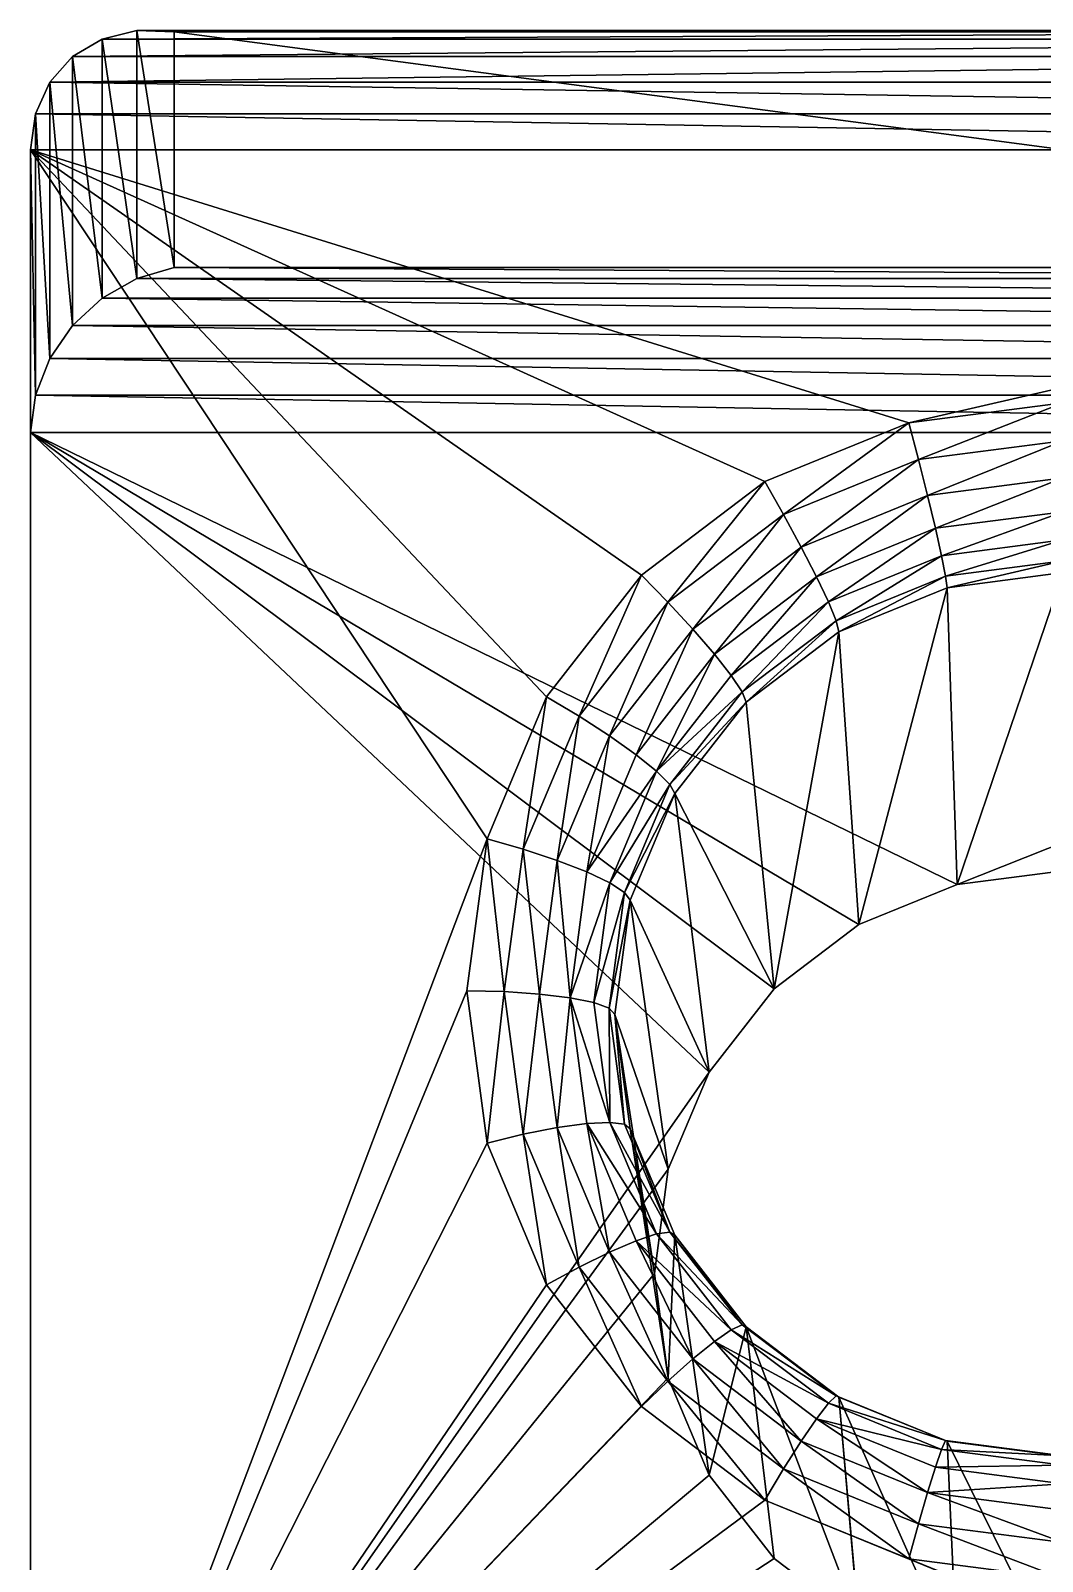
# Model space of a CAD drawing. Extents: x 42.7 to 114.7, y 2.3 to 82.6.
# Drawn here: x 42.7 to 78, y 29.2 to 82.6 of the extents above; entities that cross this region are included whole.
import ezdxf

# ---------------------------------------------------------------- set-up
doc = ezdxf.new("R2010")
doc.units = 0
doc.layers.get('0').update_dxf_attribs({"color": 13, "linetype": 'CONTINUOUS'})

msp = doc.modelspace()

# ---------------------------------------------------------------- linework, layer by layer
for p, q in [((45.192, 82.283, 56.499), (44.156, 81.67, 57.651)), ((46.398, 82.578, 55.228), (45.192, 82.283, 56.499)), ((45.192, 82.283, 56.499), (45.192, 73.241, 2.248)), ((112.192, 82.283, 56.499), (45.192, 82.283, 56.499)), ((110.986, 82.578, 55.228), (46.398, 82.578, 55.228)), ((47.692, 82.533, 53.923), (46.398, 82.578, 55.228)), ((46.398, 82.578, 55.228), (46.398, 73.932, 3.355)), ((47.692, 82.533, 53.923), (109.692, 82.533, 53.923)), ((47.692, 82.533, 53.923), (47.692, 74.313, 4.603)), ((44.156, 81.67, 57.651), (43.362, 80.779, 58.605)), ((44.156, 81.67, 57.651), (44.156, 72.287, 1.357)), ((113.227, 81.67, 57.651), (44.156, 81.67, 57.651)), ((43.362, 80.779, 58.605), (42.862, 79.672, 59.296)), ((114.022, 80.779, 58.605), (43.362, 80.779, 58.605)), ((43.362, 80.779, 58.605), (43.362, 71.135, 0.743)), ((42.862, 79.672, 59.296), (42.692, 78.423, 59.677)), ((42.862, 79.672, 59.296), (42.862, 69.864, 0.449)), ((114.521, 79.672, 59.296), (42.862, 79.672, 59.296)), ((42.692, 12.335, 70.692), (42.692, 78.423, 59.677)), ((42.692, 68.559, 0.493), (42.692, 78.423, 59.677)), ((42.692, 78.423, 59.677), (114.692, 78.423, 59.677)), ((47.692, 74.313, 4.603), (46.398, 73.932, 3.355)), ((109.692, 74.313, 4.603), (47.692, 74.313, 4.603)), ((46.398, 73.932, 3.355), (45.192, 73.241, 2.248)), ((110.986, 73.932, 3.355), (46.398, 73.932, 3.355)), ((45.192, 73.241, 2.248), (44.156, 72.287, 1.357)), ((112.192, 73.241, 2.248), (45.192, 73.241, 2.248)), ((44.156, 72.287, 1.357), (43.362, 71.135, 0.743)), ((113.227, 72.287, 1.357), (44.156, 72.287, 1.357)), ((43.362, 71.135, 0.743), (42.862, 69.864, 0.449)), ((114.022, 71.135, 0.743), (43.362, 71.135, 0.743)), ((42.862, 69.864, 0.449), (42.692, 68.559, 0.493)), ((114.521, 69.864, 0.449), (42.862, 69.864, 0.449)), ((78.692, 69.59, 61.149), (73.31, 68.891, 61.266)), ((42.692, 12.335, 9.864), (42.692, 68.559, 0.493)), ((42.692, 68.559, 0.493), (114.692, 68.559, 0.493)), ((73.31, 68.891, 61.266), (68.295, 66.842, 61.607)), ((73.649, 67.615, 61.306), (73.31, 68.891, 61.266)), ((73.649, 67.615, 61.306), (78.692, 68.27, 61.197)), ((68.949, 65.695, 61.626), (73.649, 67.615, 61.306)), ((73.967, 66.361, 61.008), (73.649, 67.615, 61.306)), ((68.295, 66.842, 61.607), (63.988, 63.582, 62.151)), ((68.949, 65.695, 61.626), (68.295, 66.842, 61.607)), ((73.967, 66.361, 61.008), (78.692, 66.975, 60.906)), ((69.564, 64.562, 61.308), (73.967, 66.361, 61.008)), ((74.243, 65.216, 60.394), (73.967, 66.361, 61.008)), ((64.914, 62.64, 62.135), (68.949, 65.695, 61.626)), ((69.564, 64.562, 61.308), (68.949, 65.695, 61.626)), ((74.243, 65.216, 60.394), (78.692, 65.794, 60.297)), ((70.096, 63.522, 60.676), (74.243, 65.216, 60.394)), ((74.457, 64.258, 59.504), (74.243, 65.216, 60.394)), ((74.457, 64.258, 59.504), (78.692, 64.808, 59.412)), ((65.783, 61.701, 61.785), (69.564, 64.562, 61.308)), ((70.096, 63.522, 60.676), (69.564, 64.562, 61.308)), ((70.51, 62.645, 59.772), (74.457, 64.258, 59.504)), ((74.595, 63.55, 58.399), (74.457, 64.258, 59.504)), ((63.988, 63.582, 62.151), (60.683, 59.334, 62.859)), ((64.914, 62.64, 62.135), (63.988, 63.582, 62.151)), ((74.595, 63.55, 58.399), (78.692, 64.082, 58.31)), ((74.648, 63.143, 57.155), (78.692, 63.668, 57.067)), ((66.536, 60.828, 61.125), (70.096, 63.522, 60.676)), ((70.096, 63.522, 60.676), (70.51, 62.645, 59.772)), ((70.777, 61.991, 58.659), (74.595, 63.55, 58.399)), ((70.879, 61.603, 57.411), (74.648, 63.143, 57.155)), ((74.648, 63.143, 57.155), (74.595, 63.55, 58.399)), ((75.004, 52.791, 3.121), (74.648, 63.143, 57.155)), ((61.818, 58.66, 62.798), (64.914, 62.64, 62.135)), ((65.783, 61.701, 61.785), (64.914, 62.64, 62.135)), ((67.121, 60.08, 60.2), (70.51, 62.645, 59.772)), ((70.777, 61.991, 58.659), (70.51, 62.645, 59.772)), ((67.499, 59.509, 59.072), (70.777, 61.991, 58.659)), ((70.777, 61.991, 58.659), (70.879, 61.603, 57.411)), ((62.882, 57.971, 62.407), (65.783, 61.701, 61.785)), ((66.536, 60.828, 61.125), (65.783, 61.701, 61.785)), ((67.643, 59.154, 57.82), (70.879, 61.603, 57.411)), ((71.567, 51.387, 3.356), (70.879, 61.603, 57.411)), ((63.804, 57.316, 61.71), (66.536, 60.828, 61.125)), ((67.121, 60.08, 60.2), (66.536, 60.828, 61.125)), ((64.521, 56.737, 60.757), (67.121, 60.08, 60.2)), ((67.499, 59.509, 59.072), (67.121, 60.08, 60.2)), ((60.683, 59.334, 62.859), (58.606, 54.387, 63.683)), ((61.818, 58.66, 62.798), (60.683, 59.334, 62.859)), ((64.983, 56.276, 59.611), (67.499, 59.509, 59.072)), ((67.643, 59.154, 57.82), (67.499, 59.509, 59.072)), ((65.16, 55.962, 58.352), (67.643, 59.154, 57.82)), ((68.616, 49.153, 3.728), (67.643, 59.154, 57.82)), ((59.871, 54.024, 63.571), (61.818, 58.66, 62.798)), ((62.882, 57.971, 62.407), (61.818, 58.66, 62.798)), ((61.058, 53.628, 63.13), (62.882, 57.971, 62.407)), ((63.804, 57.316, 61.71), (62.882, 57.971, 62.407)), ((62.087, 53.226, 62.392), (63.804, 57.316, 61.71)), ((64.521, 56.737, 60.757), (63.804, 57.316, 61.71)), ((62.886, 52.844, 61.406), (64.521, 56.737, 60.757)), ((64.983, 56.276, 59.611), (64.521, 56.737, 60.757)), ((63.402, 52.51, 60.239), (64.983, 56.276, 59.611)), ((65.16, 55.962, 58.352), (64.983, 56.276, 59.611)), ((63.599, 52.245, 58.971), (65.16, 55.962, 58.352)), ((66.351, 46.242, 4.213), (65.16, 55.962, 58.352)), ((58.606, 54.387, 63.683), (57.897, 49.078, 64.568)), ((58.606, 54.387, 63.683), (59.871, 54.024, 63.571)), ((59.207, 49.05, 64.4), (59.871, 54.024, 63.571)), ((59.871, 54.024, 63.571), (61.058, 53.628, 63.13)), ((60.436, 48.968, 63.907), (61.058, 53.628, 63.13)), ((61.058, 53.628, 63.13), (62.087, 53.226, 62.392)), ((61.501, 48.837, 63.123), (62.087, 53.226, 62.392)), ((62.087, 53.226, 62.392), (62.886, 52.844, 61.406)), ((62.328, 48.667, 62.102), (62.886, 52.844, 61.406)), ((62.863, 48.469, 60.913), (63.402, 52.51, 60.239)), ((62.886, 52.844, 61.406), (63.402, 52.51, 60.239)), ((63.402, 52.51, 60.239), (63.599, 52.245, 58.971)), ((63.067, 48.256, 59.636), (63.599, 52.245, 58.971)), ((64.927, 42.852, 4.778), (63.599, 52.245, 58.971)), ((57.897, 49.078, 64.568), (58.606, 43.769, 65.453)), ((59.207, 49.05, 64.4), (57.897, 49.078, 64.568)), ((59.871, 44.075, 65.229), (59.207, 49.05, 64.4)), ((60.436, 48.968, 63.907), (59.207, 49.05, 64.4)), ((61.058, 44.307, 64.684), (60.436, 48.968, 63.907)), ((61.501, 48.837, 63.123), (60.436, 48.968, 63.907)), ((62.328, 48.667, 62.102), (61.501, 48.837, 63.123)), ((62.087, 44.448, 63.855), (61.501, 48.837, 63.123)), ((62.886, 44.489, 62.798), (62.328, 48.667, 62.102)), ((62.863, 48.469, 60.913), (62.328, 48.667, 62.102)), ((63.067, 48.256, 59.636), (62.863, 48.469, 60.913)), ((63.402, 44.427, 61.586), (62.863, 48.469, 60.913)), ((64.442, 39.214, 5.384), (63.067, 48.256, 59.636)), ((63.599, 44.267, 60.301), (63.067, 48.256, 59.636)), ((62.087, 44.448, 63.855), (61.058, 44.307, 64.684)), ((62.087, 44.448, 63.855), (62.886, 44.489, 62.798)), ((63.804, 40.359, 64.537), (62.087, 44.448, 63.855)), ((63.402, 44.427, 61.586), (62.886, 44.489, 62.798)), ((64.521, 40.597, 63.447), (62.886, 44.489, 62.798)), ((63.599, 44.267, 60.301), (63.402, 44.427, 61.586)), ((64.983, 40.662, 62.214), (63.402, 44.427, 61.586)), ((59.871, 44.075, 65.229), (58.606, 43.769, 65.453)), ((61.058, 44.307, 64.684), (59.871, 44.075, 65.229)), ((61.818, 39.44, 66.002), (59.871, 44.075, 65.229)), ((62.882, 39.964, 65.408), (61.058, 44.307, 64.684)), ((64.927, 35.576, 5.991), (63.599, 44.267, 60.301)), ((65.16, 40.55, 60.92), (63.599, 44.267, 60.301)), ((58.606, 43.769, 65.453), (60.683, 38.822, 66.277)), ((64.521, 40.597, 63.447), (63.804, 40.359, 64.537)), ((64.983, 40.662, 62.214), (64.521, 40.597, 63.447)), ((67.121, 37.254, 64.004), (64.521, 40.597, 63.447)), ((67.499, 37.428, 62.753), (64.983, 40.662, 62.214)), ((64.983, 40.662, 62.214), (65.16, 40.55, 60.92)), ((63.804, 40.359, 64.537), (62.882, 39.964, 65.408)), ((66.536, 36.847, 65.122), (63.804, 40.359, 64.537)), ((66.351, 32.186, 6.556), (65.16, 40.55, 60.92)), ((67.643, 37.358, 61.452), (65.16, 40.55, 60.92)), ((62.882, 39.964, 65.408), (61.818, 39.44, 66.002)), ((65.783, 36.235, 66.029), (62.882, 39.964, 65.408)), ((61.818, 39.44, 66.002), (60.683, 38.822, 66.277)), ((64.914, 35.46, 66.665), (61.818, 39.44, 66.002)), ((60.683, 38.822, 66.277), (63.988, 34.574, 66.985)), ((67.499, 37.428, 62.753), (67.121, 37.254, 64.004)), ((70.777, 34.947, 63.166), (67.499, 37.428, 62.753)), ((67.643, 37.358, 61.452), (67.499, 37.428, 62.753)), ((67.121, 37.254, 64.004), (66.536, 36.847, 65.122)), ((70.51, 34.689, 64.432), (67.121, 37.254, 64.004)), ((68.616, 29.275, 7.041), (67.643, 37.358, 61.452)), ((70.879, 34.908, 61.861), (67.643, 37.358, 61.452)), ((66.536, 36.847, 65.122), (65.783, 36.235, 66.029)), ((70.096, 34.152, 65.571), (66.536, 36.847, 65.122)), ((65.783, 36.235, 66.029), (64.914, 35.46, 66.665)), ((69.564, 33.373, 66.506), (65.783, 36.235, 66.029)), ((64.914, 35.46, 66.665), (63.988, 34.574, 66.985)), ((68.949, 32.405, 67.174), (64.914, 35.46, 66.665)), ((70.51, 34.689, 64.432), (70.777, 34.947, 63.166)), ((74.595, 33.387, 63.426), (70.777, 34.947, 63.166)), ((70.777, 34.947, 63.166), (70.879, 34.908, 61.861)), ((71.567, 27.041, 7.413), (70.879, 34.908, 61.861)), ((74.648, 33.369, 62.117), (70.879, 34.908, 61.861)), ((63.988, 34.574, 66.985), (68.295, 31.314, 67.529)), ((70.096, 34.152, 65.571), (70.51, 34.689, 64.432)), ((74.457, 33.076, 64.7), (70.51, 34.689, 64.432)), ((69.564, 33.373, 66.506), (70.096, 34.152, 65.571)), ((74.243, 32.458, 65.853), (70.096, 34.152, 65.571)), ((68.949, 32.405, 67.174), (69.564, 33.373, 66.506)), ((73.967, 31.574, 66.806), (69.564, 33.373, 66.506)), ((74.457, 33.076, 64.7), (74.595, 33.387, 63.426)), ((74.595, 33.387, 63.426), (74.648, 33.369, 62.117)), ((78.692, 32.855, 63.515), (74.595, 33.387, 63.426)), ((75.004, 25.637, 7.647), (74.648, 33.369, 62.117)), ((78.692, 32.843, 62.205), (74.648, 33.369, 62.117)), ((74.457, 33.076, 64.7), (74.243, 32.458, 65.853)), ((78.692, 32.526, 64.792), (74.457, 33.076, 64.7)), ((68.295, 31.314, 67.529), (68.949, 32.405, 67.174)), ((73.649, 30.485, 67.494), (68.949, 32.405, 67.174)), ((73.967, 31.574, 66.806), (74.243, 32.458, 65.853)), ((78.692, 31.88, 65.95), (74.243, 32.458, 65.853)), ((73.649, 30.485, 67.494), (73.967, 31.574, 66.806)), ((78.692, 30.961, 66.908), (73.967, 31.574, 66.806)), ((68.295, 31.314, 67.529), (73.31, 29.265, 67.87)), ((73.31, 29.265, 67.87), (73.649, 30.485, 67.494)), ((78.692, 29.83, 67.603), (73.649, 30.485, 67.494)), ((73.31, 29.265, 67.87), (78.692, 28.566, 67.987))]:
    msp.add_line(p, q)
msp.add_polyline3d([(85.817, 27.041, 7.413), (88.768, 29.275, 7.041), (91.033, 32.186, 6.556), (92.456, 35.576, 5.991), (92.942, 39.214, 5.384), (92.456, 42.852, 4.778), (91.033, 46.242, 4.213), (88.768, 49.153, 3.728), (85.817, 51.387, 3.356), (82.38, 52.791, 3.121), (78.692, 53.27, 3.042), (75.004, 52.791, 3.121), (71.567, 51.387, 3.356), (68.616, 49.153, 3.728), (66.351, 46.242, 4.213), (64.927, 42.852, 4.778), (64.442, 39.214, 5.384), (64.927, 35.576, 5.991), (66.351, 32.186, 6.556), (66.351, 32.186, 6.556), (68.616, 29.275, 7.041), (71.567, 27.041, 7.413)])

# ---------------------------------------------------------------- meshes
mesh = msp.add_polyface()
corners = [(44.156, 81.67, 57.651), (112.192, 82.283, 56.499), (45.192, 82.283, 56.499), (113.227, 81.67, 57.651)]
mesh.append_faces([[corners[k] for k in face] for face in [(0, 1, 2), (1, 0, 3)]], dxfattribs={"vtx0": -1})
mesh = msp.add_polyface()
corners = [(44.156, 81.67, 57.651), (45.192, 73.241, 2.248), (44.156, 72.287, 1.357), (45.192, 82.283, 56.499)]
mesh.append_faces([[corners[k] for k in face] for face in [(0, 1, 2), (1, 0, 3)]], dxfattribs={"vtx0": -1})
mesh = msp.add_polyface()
corners = [(45.192, 82.283, 56.499), (46.398, 73.932, 3.355), (45.192, 73.241, 2.248), (46.398, 82.578, 55.228)]
mesh.append_faces([[corners[k] for k in face] for face in [(0, 1, 2), (1, 0, 3)]], dxfattribs={"vtx0": -1})
mesh = msp.add_polyface()
corners = [(45.192, 82.283, 56.499), (110.986, 82.578, 55.228), (46.398, 82.578, 55.228), (112.192, 82.283, 56.499)]
mesh.append_faces([[corners[k] for k in face] for face in [(0, 1, 2), (1, 0, 3)]], dxfattribs={"vtx0": -1})
mesh = msp.add_polyface()
corners = [(46.398, 82.578, 55.228), (109.692, 82.533, 53.923), (47.692, 82.533, 53.923), (110.986, 82.578, 55.228)]
mesh.append_faces([[corners[k] for k in face] for face in [(0, 1, 2), (1, 0, 3)]], dxfattribs={"vtx0": -1})
mesh = msp.add_polyface()
corners = [(46.398, 82.578, 55.228), (47.692, 74.313, 4.603), (46.398, 73.932, 3.355), (47.692, 82.533, 53.923)]
mesh.append_faces([[corners[k] for k in face] for face in [(0, 1, 2), (1, 0, 3)]], dxfattribs={"vtx0": -1})
mesh = msp.add_polyface()
corners = [(47.692, 82.533, 53.923), (109.692, 74.313, 4.603), (47.692, 74.313, 4.603), (109.692, 82.533, 53.923)]
mesh.append_faces([[corners[k] for k in face] for face in [(0, 1, 2), (1, 0, 3)]], dxfattribs={"vtx0": -1})
mesh = msp.add_polyface()
corners = [(43.362, 80.779, 58.605), (44.156, 72.287, 1.357), (43.362, 71.135, 0.743), (44.156, 81.67, 57.651)]
mesh.append_faces([[corners[k] for k in face] for face in [(0, 1, 2), (1, 0, 3)]], dxfattribs={"vtx0": -1})
mesh = msp.add_polyface()
corners = [(43.362, 80.779, 58.605), (113.227, 81.67, 57.651), (44.156, 81.67, 57.651), (114.022, 80.779, 58.605)]
mesh.append_faces([[corners[k] for k in face] for face in [(0, 1, 2), (1, 0, 3)]], dxfattribs={"vtx0": -1})
mesh = msp.add_polyface()
corners = [(42.862, 79.672, 59.296), (43.362, 71.135, 0.743), (42.862, 69.864, 0.449), (43.362, 80.779, 58.605)]
mesh.append_faces([[corners[k] for k in face] for face in [(0, 1, 2), (1, 0, 3)]], dxfattribs={"vtx0": -1})
mesh = msp.add_polyface()
corners = [(114.521, 79.672, 59.296), (43.362, 80.779, 58.605), (42.862, 79.672, 59.296), (114.022, 80.779, 58.605)]
mesh.append_faces([[corners[k] for k in face] for face in [(0, 1, 2), (1, 0, 3)]], dxfattribs={"vtx0": -1})
mesh = msp.add_polyface()
corners = [(42.692, 78.423, 59.677), (42.862, 69.864, 0.449), (42.692, 68.559, 0.493), (42.862, 79.672, 59.296)]
mesh.append_faces([[corners[k] for k in face] for face in [(0, 1, 2), (1, 0, 3)]], dxfattribs={"vtx0": -1})
mesh = msp.add_polyface()
corners = [(114.692, 78.423, 59.677), (42.862, 79.672, 59.296), (42.692, 78.423, 59.677), (114.521, 79.672, 59.296)]
mesh.append_faces([[corners[k] for k in face] for face in [(0, 1, 2), (1, 0, 3)]], dxfattribs={"vtx0": -1})
mesh = msp.add_polyface()
corners = [(42.692, 12.335, 70.692), (42.692, 68.559, 0.493), (42.692, 12.335, 9.864), (42.692, 78.423, 59.677)]
mesh.append_faces([[corners[k] for k in face] for face in [(0, 1, 2), (1, 0, 3)]], dxfattribs={"vtx0": -1})
mesh = msp.add_polyface()
corners = [(42.692, 12.335, 70.692), (58.606, 43.769, 65.453), (57.897, 49.078, 64.568), (60.683, 38.822, 66.277), (63.988, 34.574, 66.985), (68.295, 31.314, 67.529), (114.692, 12.335, 70.692), (73.31, 29.265, 67.87), (78.692, 28.566, 67.987), (84.074, 29.265, 67.87), (89.089, 31.314, 67.529), (93.396, 34.574, 66.985), (96.701, 38.822, 66.277), (98.778, 43.769, 65.453), (99.487, 49.078, 64.568), (42.692, 78.423, 59.677), (73.31, 68.891, 61.266), (114.692, 78.423, 59.677), (68.295, 66.842, 61.607), (63.988, 63.582, 62.151), (60.683, 59.334, 62.859), (58.606, 54.387, 63.683), (78.692, 69.59, 61.149), (84.074, 68.891, 61.266), (89.089, 66.842, 61.607), (93.396, 63.582, 62.151), (96.701, 59.334, 62.859), (98.778, 54.387, 63.683)]
mesh.append_faces([[corners[k] for k in face] for face in [(1, 0, 3), (3, 0, 4), (4, 0, 5), (5, 6, 7), (7, 6, 8), (8, 6, 9), (9, 6, 10), (10, 6, 11), (11, 6, 12), (12, 6, 13), (13, 6, 14), (15, 16, 17), (16, 15, 18), (18, 15, 19), (19, 15, 20), (20, 15, 21), (21, 0, 2), (17, 14, 6)]], dxfattribs={"vtx0": -1, "vtx1": -1})
mesh.append_faces([[corners[k] for k in face] for face in [(0, 1, 2), (5, 0, 6), (21, 15, 0), (17, 16, 22), (17, 22, 23), (17, 23, 24), (17, 24, 25), (17, 25, 26), (17, 26, 27), (17, 27, 14)]], dxfattribs={"vtx0": -1, "vtx2": -1})
mesh = msp.add_polyface()
corners = [(47.692, 74.313, 4.603), (110.986, 73.932, 3.355), (46.398, 73.932, 3.355), (109.692, 74.313, 4.603)]
mesh.append_faces([[corners[k] for k in face] for face in [(0, 1, 2), (1, 0, 3)]], dxfattribs={"vtx0": -1})
mesh = msp.add_polyface()
corners = [(46.398, 73.932, 3.355), (112.192, 73.241, 2.248), (45.192, 73.241, 2.248), (110.986, 73.932, 3.355)]
mesh.append_faces([[corners[k] for k in face] for face in [(0, 1, 2), (1, 0, 3)]], dxfattribs={"vtx0": -1})
mesh = msp.add_polyface()
corners = [(45.192, 73.241, 2.248), (113.227, 72.287, 1.357), (44.156, 72.287, 1.357), (112.192, 73.241, 2.248)]
mesh.append_faces([[corners[k] for k in face] for face in [(0, 1, 2), (1, 0, 3)]], dxfattribs={"vtx0": -1})
mesh = msp.add_polyface()
corners = [(44.156, 72.287, 1.357), (114.022, 71.135, 0.743), (43.362, 71.135, 0.743), (113.227, 72.287, 1.357)]
mesh.append_faces([[corners[k] for k in face] for face in [(0, 1, 2), (1, 0, 3)]], dxfattribs={"vtx0": -1})
mesh = msp.add_polyface()
corners = [(43.362, 71.135, 0.743), (114.521, 69.864, 0.449), (42.862, 69.864, 0.449), (114.022, 71.135, 0.743)]
mesh.append_faces([[corners[k] for k in face] for face in [(0, 1, 2), (1, 0, 3)]], dxfattribs={"vtx0": -1})
mesh = msp.add_polyface()
corners = [(42.862, 69.864, 0.449), (114.692, 68.559, 0.493), (42.692, 68.559, 0.493), (114.521, 69.864, 0.449)]
mesh.append_faces([[corners[k] for k in face] for face in [(0, 1, 2), (1, 0, 3)]], dxfattribs={"vtx0": -1})
mesh = msp.add_polyface()
corners = [(73.649, 67.615, 61.306), (78.692, 69.59, 61.149), (73.31, 68.891, 61.266), (78.692, 68.27, 61.197)]
mesh.append_faces([[corners[k] for k in face] for face in [(0, 1, 2), (1, 0, 3)]], dxfattribs={"vtx0": -1})
mesh = msp.add_polyface()
corners = [(42.692, 68.559, 0.493), (66.351, 46.242, 4.213), (42.692, 12.335, 9.864), (68.616, 49.153, 3.728), (71.567, 51.387, 3.356), (75.004, 52.791, 3.121), (114.692, 68.559, 0.493), (64.927, 42.852, 4.778), (64.442, 39.214, 5.384), (78.692, 53.27, 3.042), (82.38, 52.791, 3.121), (85.817, 51.387, 3.356), (88.768, 49.153, 3.728), (91.033, 46.242, 4.213), (92.456, 42.852, 4.778), (92.942, 39.214, 5.384), (75.004, 25.637, 7.647), (114.692, 12.335, 9.864), (71.567, 27.041, 7.413), (68.616, 29.275, 7.041), (66.351, 32.186, 6.556), (64.927, 35.576, 5.991), (78.692, 25.158, 7.727), (82.38, 25.637, 7.647), (85.817, 27.041, 7.413), (88.768, 29.275, 7.041), (91.033, 32.186, 6.556), (92.456, 35.576, 5.991)]
mesh.append_faces([[corners[k] for k in face] for face in [(0, 1, 2), (1, 0, 3), (3, 0, 4), (4, 0, 5), (5, 6, 9), (9, 6, 10), (10, 6, 11), (11, 6, 12), (12, 6, 13), (13, 6, 14), (14, 6, 15), (2, 16, 17), (16, 2, 18), (18, 2, 19), (19, 2, 20), (20, 2, 21), (21, 2, 8), (17, 15, 6)]], dxfattribs={"vtx0": -1, "vtx1": -1})
mesh.append_faces([[corners[k] for k in face] for face in [(5, 0, 6), (2, 1, 7), (2, 7, 8), (17, 16, 22), (17, 22, 23), (17, 23, 24), (17, 24, 25), (17, 25, 26), (17, 26, 27), (17, 27, 15)]], dxfattribs={"vtx0": -1, "vtx2": -1})
mesh = msp.add_polyface()
corners = [(68.949, 65.695, 61.626), (73.31, 68.891, 61.266), (68.295, 66.842, 61.607), (73.649, 67.615, 61.306)]
mesh.append_faces([[corners[k] for k in face] for face in [(0, 1, 2), (1, 0, 3)]], dxfattribs={"vtx0": -1})
mesh = msp.add_polyface()
corners = [(73.967, 66.361, 61.008), (78.692, 68.27, 61.197), (73.649, 67.615, 61.306), (78.692, 66.975, 60.906)]
mesh.append_faces([[corners[k] for k in face] for face in [(0, 1, 2), (1, 0, 3)]], dxfattribs={"vtx0": -1})
mesh = msp.add_polyface()
corners = [(69.564, 64.562, 61.308), (73.649, 67.615, 61.306), (68.949, 65.695, 61.626), (73.967, 66.361, 61.008)]
mesh.append_faces([[corners[k] for k in face] for face in [(0, 1, 2), (1, 0, 3)]], dxfattribs={"vtx0": -1})
mesh = msp.add_polyface()
corners = [(64.914, 62.64, 62.135), (68.295, 66.842, 61.607), (63.988, 63.582, 62.151), (68.949, 65.695, 61.626)]
mesh.append_faces([[corners[k] for k in face] for face in [(0, 1, 2), (1, 0, 3)]], dxfattribs={"vtx0": -1})
mesh = msp.add_polyface()
corners = [(74.243, 65.216, 60.394), (78.692, 66.975, 60.906), (73.967, 66.361, 61.008), (78.692, 65.794, 60.297)]
mesh.append_faces([[corners[k] for k in face] for face in [(0, 1, 2), (1, 0, 3)]], dxfattribs={"vtx0": -1})
mesh = msp.add_polyface()
corners = [(70.096, 63.522, 60.676), (73.967, 66.361, 61.008), (69.564, 64.562, 61.308), (74.243, 65.216, 60.394)]
mesh.append_faces([[corners[k] for k in face] for face in [(0, 1, 2), (1, 0, 3)]], dxfattribs={"vtx0": -1})
mesh = msp.add_polyface()
corners = [(65.783, 61.701, 61.785), (68.949, 65.695, 61.626), (64.914, 62.64, 62.135), (69.564, 64.562, 61.308)]
mesh.append_faces([[corners[k] for k in face] for face in [(0, 1, 2), (1, 0, 3)]], dxfattribs={"vtx0": -1})
mesh = msp.add_polyface()
corners = [(74.457, 64.258, 59.504), (78.692, 65.794, 60.297), (74.243, 65.216, 60.394), (78.692, 64.808, 59.412)]
mesh.append_faces([[corners[k] for k in face] for face in [(0, 1, 2), (1, 0, 3)]], dxfattribs={"vtx0": -1})
mesh = msp.add_polyface()
corners = [(70.51, 62.645, 59.772), (74.243, 65.216, 60.394), (70.096, 63.522, 60.676), (74.457, 64.258, 59.504)]
mesh.append_faces([[corners[k] for k in face] for face in [(0, 1, 2), (1, 0, 3)]], dxfattribs={"vtx0": -1})
mesh = msp.add_polyface()
corners = [(78.692, 64.808, 59.412), (74.595, 63.55, 58.399), (78.692, 64.082, 58.31), (74.457, 64.258, 59.504)]
mesh.append_faces([[corners[k] for k in face] for face in [(0, 1, 2), (1, 0, 3)]], dxfattribs={"vtx0": -1})
mesh = msp.add_polyface()
corners = [(66.536, 60.828, 61.125), (69.564, 64.562, 61.308), (65.783, 61.701, 61.785), (70.096, 63.522, 60.676)]
mesh.append_faces([[corners[k] for k in face] for face in [(0, 1, 2), (1, 0, 3)]], dxfattribs={"vtx0": -1})
mesh = msp.add_polyface()
corners = [(74.457, 64.258, 59.504), (70.777, 61.991, 58.659), (74.595, 63.55, 58.399), (70.51, 62.645, 59.772)]
mesh.append_faces([[corners[k] for k in face] for face in [(0, 1, 2), (1, 0, 3)]], dxfattribs={"vtx0": -1})
mesh = msp.add_polyface()
corners = [(61.818, 58.66, 62.798), (63.988, 63.582, 62.151), (60.683, 59.334, 62.859), (64.914, 62.64, 62.135)]
mesh.append_faces([[corners[k] for k in face] for face in [(0, 1, 2), (1, 0, 3)]], dxfattribs={"vtx0": -1})
mesh = msp.add_polyface()
corners = [(78.692, 64.082, 58.31), (74.648, 63.143, 57.155), (78.692, 63.668, 57.067), (74.595, 63.55, 58.399)]
mesh.append_faces([[corners[k] for k in face] for face in [(0, 1, 2), (1, 0, 3)]], dxfattribs={"vtx0": -1})
mesh = msp.add_polyface()
corners = [(78.692, 63.668, 57.067), (75.004, 52.791, 3.121), (78.692, 53.27, 3.042), (74.648, 63.143, 57.155)]
mesh.append_faces([[corners[k] for k in face] for face in [(0, 1, 2), (1, 0, 3)]], dxfattribs={"vtx0": -1})
mesh = msp.add_polyface()
corners = [(67.121, 60.08, 60.2), (70.096, 63.522, 60.676), (66.536, 60.828, 61.125), (70.51, 62.645, 59.772)]
mesh.append_faces([[corners[k] for k in face] for face in [(0, 1, 2), (1, 0, 3)]], dxfattribs={"vtx0": -1})
mesh = msp.add_polyface()
corners = [(74.595, 63.55, 58.399), (70.879, 61.603, 57.411), (74.648, 63.143, 57.155), (70.777, 61.991, 58.659)]
mesh.append_faces([[corners[k] for k in face] for face in [(0, 1, 2), (1, 0, 3)]], dxfattribs={"vtx0": -1})
mesh = msp.add_polyface()
corners = [(74.648, 63.143, 57.155), (71.567, 51.387, 3.356), (75.004, 52.791, 3.121), (70.879, 61.603, 57.411)]
mesh.append_faces([[corners[k] for k in face] for face in [(0, 1, 2), (1, 0, 3)]], dxfattribs={"vtx0": -1})
mesh = msp.add_polyface()
corners = [(62.882, 57.971, 62.407), (64.914, 62.64, 62.135), (61.818, 58.66, 62.798), (65.783, 61.701, 61.785)]
mesh.append_faces([[corners[k] for k in face] for face in [(0, 1, 2), (1, 0, 3)]], dxfattribs={"vtx0": -1})
mesh = msp.add_polyface()
corners = [(70.51, 62.645, 59.772), (67.499, 59.509, 59.072), (70.777, 61.991, 58.659), (67.121, 60.08, 60.2)]
mesh.append_faces([[corners[k] for k in face] for face in [(0, 1, 2), (1, 0, 3)]], dxfattribs={"vtx0": -1})
mesh = msp.add_polyface()
corners = [(70.777, 61.991, 58.659), (67.643, 59.154, 57.82), (70.879, 61.603, 57.411), (67.499, 59.509, 59.072)]
mesh.append_faces([[corners[k] for k in face] for face in [(0, 1, 2), (1, 0, 3)]], dxfattribs={"vtx0": -1})
mesh = msp.add_polyface()
corners = [(63.804, 57.316, 61.71), (65.783, 61.701, 61.785), (62.882, 57.971, 62.407), (66.536, 60.828, 61.125)]
mesh.append_faces([[corners[k] for k in face] for face in [(0, 1, 2), (1, 0, 3)]], dxfattribs={"vtx0": -1})
mesh = msp.add_polyface()
corners = [(70.879, 61.603, 57.411), (68.616, 49.153, 3.728), (71.567, 51.387, 3.356), (67.643, 59.154, 57.82)]
mesh.append_faces([[corners[k] for k in face] for face in [(0, 1, 2), (1, 0, 3)]], dxfattribs={"vtx0": -1})
mesh = msp.add_polyface()
corners = [(64.521, 56.737, 60.757), (66.536, 60.828, 61.125), (63.804, 57.316, 61.71), (67.121, 60.08, 60.2)]
mesh.append_faces([[corners[k] for k in face] for face in [(0, 1, 2), (1, 0, 3)]], dxfattribs={"vtx0": -1})
mesh = msp.add_polyface()
corners = [(67.499, 59.509, 59.072), (64.521, 56.737, 60.757), (64.983, 56.276, 59.611), (67.121, 60.08, 60.2)]
mesh.append_faces([[corners[k] for k in face] for face in [(0, 1, 2), (1, 0, 3)]], dxfattribs={"vtx0": -1})
mesh = msp.add_polyface()
corners = [(59.871, 54.024, 63.571), (60.683, 59.334, 62.859), (58.606, 54.387, 63.683), (61.818, 58.66, 62.798)]
mesh.append_faces([[corners[k] for k in face] for face in [(0, 1, 2), (1, 0, 3)]], dxfattribs={"vtx0": -1})
mesh = msp.add_polyface()
corners = [(67.643, 59.154, 57.82), (64.983, 56.276, 59.611), (65.16, 55.962, 58.352), (67.499, 59.509, 59.072)]
mesh.append_faces([[corners[k] for k in face] for face in [(0, 1, 2), (1, 0, 3)]], dxfattribs={"vtx0": -1})
mesh = msp.add_polyface()
corners = [(68.616, 49.153, 3.728), (65.16, 55.962, 58.352), (66.351, 46.242, 4.213), (67.643, 59.154, 57.82)]
mesh.append_faces([[corners[k] for k in face] for face in [(0, 1, 2), (1, 0, 3)]], dxfattribs={"vtx0": -1})
mesh = msp.add_polyface()
corners = [(61.058, 53.628, 63.13), (61.818, 58.66, 62.798), (59.871, 54.024, 63.571), (62.882, 57.971, 62.407)]
mesh.append_faces([[corners[k] for k in face] for face in [(0, 1, 2), (1, 0, 3)]], dxfattribs={"vtx0": -1})
mesh = msp.add_polyface()
corners = [(62.087, 53.226, 62.392), (62.882, 57.971, 62.407), (61.058, 53.628, 63.13), (63.804, 57.316, 61.71)]
mesh.append_faces([[corners[k] for k in face] for face in [(0, 1, 2), (1, 0, 3)]], dxfattribs={"vtx0": -1})
mesh = msp.add_polyface()
corners = [(64.521, 56.737, 60.757), (62.087, 53.226, 62.392), (62.886, 52.844, 61.406), (63.804, 57.316, 61.71)]
mesh.append_faces([[corners[k] for k in face] for face in [(0, 1, 2), (1, 0, 3)]], dxfattribs={"vtx0": -1})
mesh = msp.add_polyface()
corners = [(64.983, 56.276, 59.611), (62.886, 52.844, 61.406), (63.402, 52.51, 60.239), (64.521, 56.737, 60.757)]
mesh.append_faces([[corners[k] for k in face] for face in [(0, 1, 2), (1, 0, 3)]], dxfattribs={"vtx0": -1})
mesh = msp.add_polyface()
corners = [(65.16, 55.962, 58.352), (63.402, 52.51, 60.239), (63.599, 52.245, 58.971), (64.983, 56.276, 59.611)]
mesh.append_faces([[corners[k] for k in face] for face in [(0, 1, 2), (1, 0, 3)]], dxfattribs={"vtx0": -1})
mesh = msp.add_polyface()
corners = [(66.351, 46.242, 4.213), (63.599, 52.245, 58.971), (64.927, 42.852, 4.778), (65.16, 55.962, 58.352)]
mesh.append_faces([[corners[k] for k in face] for face in [(0, 1, 2), (1, 0, 3)]], dxfattribs={"vtx0": -1})
mesh = msp.add_polyface()
corners = [(59.207, 49.05, 64.4), (58.606, 54.387, 63.683), (57.897, 49.078, 64.568), (59.871, 54.024, 63.571)]
mesh.append_faces([[corners[k] for k in face] for face in [(0, 1, 2), (1, 0, 3)]], dxfattribs={"vtx0": -1})
mesh = msp.add_polyface()
corners = [(60.436, 48.968, 63.907), (59.871, 54.024, 63.571), (59.207, 49.05, 64.4), (61.058, 53.628, 63.13)]
mesh.append_faces([[corners[k] for k in face] for face in [(0, 1, 2), (1, 0, 3)]], dxfattribs={"vtx0": -1})
mesh = msp.add_polyface()
corners = [(61.501, 48.837, 63.123), (61.058, 53.628, 63.13), (60.436, 48.968, 63.907), (62.087, 53.226, 62.392)]
mesh.append_faces([[corners[k] for k in face] for face in [(0, 1, 2), (1, 0, 3)]], dxfattribs={"vtx0": -1})
mesh = msp.add_polyface()
corners = [(62.886, 52.844, 61.406), (61.501, 48.837, 63.123), (62.328, 48.667, 62.102), (62.087, 53.226, 62.392)]
mesh.append_faces([[corners[k] for k in face] for face in [(0, 1, 2), (1, 0, 3)]], dxfattribs={"vtx0": -1})
mesh = msp.add_polyface()
corners = [(63.402, 52.51, 60.239), (62.328, 48.667, 62.102), (62.863, 48.469, 60.913), (62.886, 52.844, 61.406)]
mesh.append_faces([[corners[k] for k in face] for face in [(0, 1, 2), (1, 0, 3)]], dxfattribs={"vtx0": -1})
mesh = msp.add_polyface()
corners = [(63.599, 52.245, 58.971), (62.863, 48.469, 60.913), (63.067, 48.256, 59.636), (63.402, 52.51, 60.239)]
mesh.append_faces([[corners[k] for k in face] for face in [(0, 1, 2), (1, 0, 3)]], dxfattribs={"vtx0": -1})
mesh = msp.add_polyface()
corners = [(64.927, 42.852, 4.778), (63.067, 48.256, 59.636), (64.442, 39.214, 5.384), (63.599, 52.245, 58.971)]
mesh.append_faces([[corners[k] for k in face] for face in [(0, 1, 2), (1, 0, 3)]], dxfattribs={"vtx0": -1})
mesh = msp.add_polyface()
corners = [(58.606, 43.769, 65.453), (59.207, 49.05, 64.4), (57.897, 49.078, 64.568), (59.871, 44.075, 65.229)]
mesh.append_faces([[corners[k] for k in face] for face in [(0, 1, 2), (1, 0, 3)]], dxfattribs={"vtx0": -1})
mesh = msp.add_polyface()
corners = [(59.871, 44.075, 65.229), (60.436, 48.968, 63.907), (59.207, 49.05, 64.4), (61.058, 44.307, 64.684)]
mesh.append_faces([[corners[k] for k in face] for face in [(0, 1, 2), (1, 0, 3)]], dxfattribs={"vtx0": -1})
mesh = msp.add_polyface()
corners = [(61.058, 44.307, 64.684), (61.501, 48.837, 63.123), (60.436, 48.968, 63.907), (62.087, 44.448, 63.855)]
mesh.append_faces([[corners[k] for k in face] for face in [(0, 1, 2), (1, 0, 3)]], dxfattribs={"vtx0": -1})
mesh = msp.add_polyface()
corners = [(62.886, 44.489, 62.798), (61.501, 48.837, 63.123), (62.087, 44.448, 63.855), (62.328, 48.667, 62.102)]
mesh.append_faces([[corners[k] for k in face] for face in [(0, 1, 2), (1, 0, 3)]], dxfattribs={"vtx0": -1})
mesh = msp.add_polyface()
corners = [(62.863, 48.469, 60.913), (62.886, 44.489, 62.798), (63.402, 44.427, 61.586), (62.328, 48.667, 62.102)]
mesh.append_faces([[corners[k] for k in face] for face in [(0, 1, 2), (1, 0, 3)]], dxfattribs={"vtx0": -1})
mesh = msp.add_polyface()
corners = [(63.067, 48.256, 59.636), (63.402, 44.427, 61.586), (63.599, 44.267, 60.301), (62.863, 48.469, 60.913)]
mesh.append_faces([[corners[k] for k in face] for face in [(0, 1, 2), (1, 0, 3)]], dxfattribs={"vtx0": -1})
mesh = msp.add_polyface()
corners = [(64.442, 39.214, 5.384), (63.599, 44.267, 60.301), (64.927, 35.576, 5.991), (63.067, 48.256, 59.636)]
mesh.append_faces([[corners[k] for k in face] for face in [(0, 1, 2), (1, 0, 3)]], dxfattribs={"vtx0": -1})
mesh = msp.add_polyface()
corners = [(62.882, 39.964, 65.408), (62.087, 44.448, 63.855), (61.058, 44.307, 64.684), (63.804, 40.359, 64.537)]
mesh.append_faces([[corners[k] for k in face] for face in [(0, 1, 2), (1, 0, 3)]], dxfattribs={"vtx0": -1})
mesh = msp.add_polyface()
corners = [(64.521, 40.597, 63.447), (62.087, 44.448, 63.855), (63.804, 40.359, 64.537), (62.886, 44.489, 62.798)]
mesh.append_faces([[corners[k] for k in face] for face in [(0, 1, 2), (1, 0, 3)]], dxfattribs={"vtx0": -1})
mesh = msp.add_polyface()
corners = [(64.983, 40.662, 62.214), (62.886, 44.489, 62.798), (64.521, 40.597, 63.447), (63.402, 44.427, 61.586)]
mesh.append_faces([[corners[k] for k in face] for face in [(0, 1, 2), (1, 0, 3)]], dxfattribs={"vtx0": -1})
mesh = msp.add_polyface()
corners = [(63.599, 44.267, 60.301), (64.983, 40.662, 62.214), (65.16, 40.55, 60.92), (63.402, 44.427, 61.586)]
mesh.append_faces([[corners[k] for k in face] for face in [(0, 1, 2), (1, 0, 3)]], dxfattribs={"vtx0": -1})
mesh = msp.add_polyface()
corners = [(60.683, 38.822, 66.277), (59.871, 44.075, 65.229), (58.606, 43.769, 65.453), (61.818, 39.44, 66.002)]
mesh.append_faces([[corners[k] for k in face] for face in [(0, 1, 2), (1, 0, 3)]], dxfattribs={"vtx0": -1})
mesh = msp.add_polyface()
corners = [(61.818, 39.44, 66.002), (61.058, 44.307, 64.684), (59.871, 44.075, 65.229), (62.882, 39.964, 65.408)]
mesh.append_faces([[corners[k] for k in face] for face in [(0, 1, 2), (1, 0, 3)]], dxfattribs={"vtx0": -1})
mesh = msp.add_polyface()
corners = [(64.927, 35.576, 5.991), (65.16, 40.55, 60.92), (66.351, 32.186, 6.556), (63.599, 44.267, 60.301)]
mesh.append_faces([[corners[k] for k in face] for face in [(0, 1, 2), (1, 0, 3)]], dxfattribs={"vtx0": -1})
mesh = msp.add_polyface()
corners = [(67.121, 37.254, 64.004), (63.804, 40.359, 64.537), (66.536, 36.847, 65.122), (64.521, 40.597, 63.447)]
mesh.append_faces([[corners[k] for k in face] for face in [(0, 1, 2), (1, 0, 3)]], dxfattribs={"vtx0": -1})
mesh = msp.add_polyface()
corners = [(67.499, 37.428, 62.753), (64.521, 40.597, 63.447), (67.121, 37.254, 64.004), (64.983, 40.662, 62.214)]
mesh.append_faces([[corners[k] for k in face] for face in [(0, 1, 2), (1, 0, 3)]], dxfattribs={"vtx0": -1})
mesh = msp.add_polyface()
corners = [(65.16, 40.55, 60.92), (67.499, 37.428, 62.753), (67.643, 37.358, 61.452), (64.983, 40.662, 62.214)]
mesh.append_faces([[corners[k] for k in face] for face in [(0, 1, 2), (1, 0, 3)]], dxfattribs={"vtx0": -1})
mesh = msp.add_polyface()
corners = [(65.783, 36.235, 66.029), (63.804, 40.359, 64.537), (62.882, 39.964, 65.408), (66.536, 36.847, 65.122)]
mesh.append_faces([[corners[k] for k in face] for face in [(0, 1, 2), (1, 0, 3)]], dxfattribs={"vtx0": -1})
mesh = msp.add_polyface()
corners = [(66.351, 32.186, 6.556), (67.643, 37.358, 61.452), (68.616, 29.275, 7.041), (65.16, 40.55, 60.92)]
mesh.append_faces([[corners[k] for k in face] for face in [(0, 1, 2), (1, 0, 3)]], dxfattribs={"vtx0": -1})
mesh = msp.add_polyface()
corners = [(64.914, 35.46, 66.665), (62.882, 39.964, 65.408), (61.818, 39.44, 66.002), (65.783, 36.235, 66.029)]
mesh.append_faces([[corners[k] for k in face] for face in [(0, 1, 2), (1, 0, 3)]], dxfattribs={"vtx0": -1})
mesh = msp.add_polyface()
corners = [(63.988, 34.574, 66.985), (61.818, 39.44, 66.002), (60.683, 38.822, 66.277), (64.914, 35.46, 66.665)]
mesh.append_faces([[corners[k] for k in face] for face in [(0, 1, 2), (1, 0, 3)]], dxfattribs={"vtx0": -1})
mesh = msp.add_polyface()
corners = [(67.121, 37.254, 64.004), (70.777, 34.947, 63.166), (67.499, 37.428, 62.753), (70.51, 34.689, 64.432)]
mesh.append_faces([[corners[k] for k in face] for face in [(0, 1, 2), (1, 0, 3)]], dxfattribs={"vtx0": -1})
mesh = msp.add_polyface()
corners = [(67.499, 37.428, 62.753), (70.879, 34.908, 61.861), (67.643, 37.358, 61.452), (70.777, 34.947, 63.166)]
mesh.append_faces([[corners[k] for k in face] for face in [(0, 1, 2), (1, 0, 3)]], dxfattribs={"vtx0": -1})
mesh = msp.add_polyface()
corners = [(66.536, 36.847, 65.122), (70.51, 34.689, 64.432), (67.121, 37.254, 64.004), (70.096, 34.152, 65.571)]
mesh.append_faces([[corners[k] for k in face] for face in [(0, 1, 2), (1, 0, 3)]], dxfattribs={"vtx0": -1})
mesh = msp.add_polyface()
corners = [(67.643, 37.358, 61.452), (71.567, 27.041, 7.413), (68.616, 29.275, 7.041), (70.879, 34.908, 61.861)]
mesh.append_faces([[corners[k] for k in face] for face in [(0, 1, 2), (1, 0, 3)]], dxfattribs={"vtx0": -1})
mesh = msp.add_polyface()
corners = [(69.564, 33.373, 66.506), (66.536, 36.847, 65.122), (65.783, 36.235, 66.029), (70.096, 34.152, 65.571)]
mesh.append_faces([[corners[k] for k in face] for face in [(0, 1, 2), (1, 0, 3)]], dxfattribs={"vtx0": -1})
mesh = msp.add_polyface()
corners = [(68.949, 32.405, 67.174), (65.783, 36.235, 66.029), (64.914, 35.46, 66.665), (69.564, 33.373, 66.506)]
mesh.append_faces([[corners[k] for k in face] for face in [(0, 1, 2), (1, 0, 3)]], dxfattribs={"vtx0": -1})
mesh = msp.add_polyface()
corners = [(68.295, 31.314, 67.529), (64.914, 35.46, 66.665), (63.988, 34.574, 66.985), (68.949, 32.405, 67.174)]
mesh.append_faces([[corners[k] for k in face] for face in [(0, 1, 2), (1, 0, 3)]], dxfattribs={"vtx0": -1})
mesh = msp.add_polyface()
corners = [(70.51, 34.689, 64.432), (74.595, 33.387, 63.426), (70.777, 34.947, 63.166), (74.457, 33.076, 64.7)]
mesh.append_faces([[corners[k] for k in face] for face in [(0, 1, 2), (1, 0, 3)]], dxfattribs={"vtx0": -1})
mesh = msp.add_polyface()
corners = [(70.777, 34.947, 63.166), (74.648, 33.369, 62.117), (70.879, 34.908, 61.861), (74.595, 33.387, 63.426)]
mesh.append_faces([[corners[k] for k in face] for face in [(0, 1, 2), (1, 0, 3)]], dxfattribs={"vtx0": -1})
mesh = msp.add_polyface()
corners = [(70.879, 34.908, 61.861), (75.004, 25.637, 7.647), (71.567, 27.041, 7.413), (74.648, 33.369, 62.117)]
mesh.append_faces([[corners[k] for k in face] for face in [(0, 1, 2), (1, 0, 3)]], dxfattribs={"vtx0": -1})
mesh = msp.add_polyface()
corners = [(70.096, 34.152, 65.571), (74.457, 33.076, 64.7), (70.51, 34.689, 64.432), (74.243, 32.458, 65.853)]
mesh.append_faces([[corners[k] for k in face] for face in [(0, 1, 2), (1, 0, 3)]], dxfattribs={"vtx0": -1})
mesh = msp.add_polyface()
corners = [(73.967, 31.574, 66.806), (70.096, 34.152, 65.571), (69.564, 33.373, 66.506), (74.243, 32.458, 65.853)]
mesh.append_faces([[corners[k] for k in face] for face in [(0, 1, 2), (1, 0, 3)]], dxfattribs={"vtx0": -1})
mesh = msp.add_polyface()
corners = [(73.649, 30.485, 67.494), (69.564, 33.373, 66.506), (68.949, 32.405, 67.174), (73.967, 31.574, 66.806)]
mesh.append_faces([[corners[k] for k in face] for face in [(0, 1, 2), (1, 0, 3)]], dxfattribs={"vtx0": -1})
mesh = msp.add_polyface()
corners = [(74.457, 33.076, 64.7), (78.692, 32.855, 63.515), (74.595, 33.387, 63.426), (78.692, 32.526, 64.792)]
mesh.append_faces([[corners[k] for k in face] for face in [(0, 1, 2), (1, 0, 3)]], dxfattribs={"vtx0": -1})
mesh = msp.add_polyface()
corners = [(74.595, 33.387, 63.426), (78.692, 32.843, 62.205), (74.648, 33.369, 62.117), (78.692, 32.855, 63.515)]
mesh.append_faces([[corners[k] for k in face] for face in [(0, 1, 2), (1, 0, 3)]], dxfattribs={"vtx0": -1})
mesh = msp.add_polyface()
corners = [(74.648, 33.369, 62.117), (78.692, 25.158, 7.727), (75.004, 25.637, 7.647), (78.692, 32.843, 62.205)]
mesh.append_faces([[corners[k] for k in face] for face in [(0, 1, 2), (1, 0, 3)]], dxfattribs={"vtx0": -1})
mesh = msp.add_polyface()
corners = [(74.243, 32.458, 65.853), (78.692, 32.526, 64.792), (74.457, 33.076, 64.7), (78.692, 31.88, 65.95)]
mesh.append_faces([[corners[k] for k in face] for face in [(0, 1, 2), (1, 0, 3)]], dxfattribs={"vtx0": -1})
mesh = msp.add_polyface()
corners = [(73.31, 29.265, 67.87), (68.949, 32.405, 67.174), (68.295, 31.314, 67.529), (73.649, 30.485, 67.494)]
mesh.append_faces([[corners[k] for k in face] for face in [(0, 1, 2), (1, 0, 3)]], dxfattribs={"vtx0": -1})
mesh = msp.add_polyface()
corners = [(73.967, 31.574, 66.806), (78.692, 31.88, 65.95), (74.243, 32.458, 65.853), (78.692, 30.961, 66.908)]
mesh.append_faces([[corners[k] for k in face] for face in [(0, 1, 2), (1, 0, 3)]], dxfattribs={"vtx0": -1})
mesh = msp.add_polyface()
corners = [(78.692, 29.83, 67.603), (73.967, 31.574, 66.806), (73.649, 30.485, 67.494), (78.692, 30.961, 66.908)]
mesh.append_faces([[corners[k] for k in face] for face in [(0, 1, 2), (1, 0, 3)]], dxfattribs={"vtx0": -1})
mesh = msp.add_polyface()
corners = [(78.692, 28.566, 67.987), (73.649, 30.485, 67.494), (73.31, 29.265, 67.87), (78.692, 29.83, 67.603)]
mesh.append_faces([[corners[k] for k in face] for face in [(0, 1, 2), (1, 0, 3)]], dxfattribs={"vtx0": -1})

doc.saveas('drawing.dxf')
